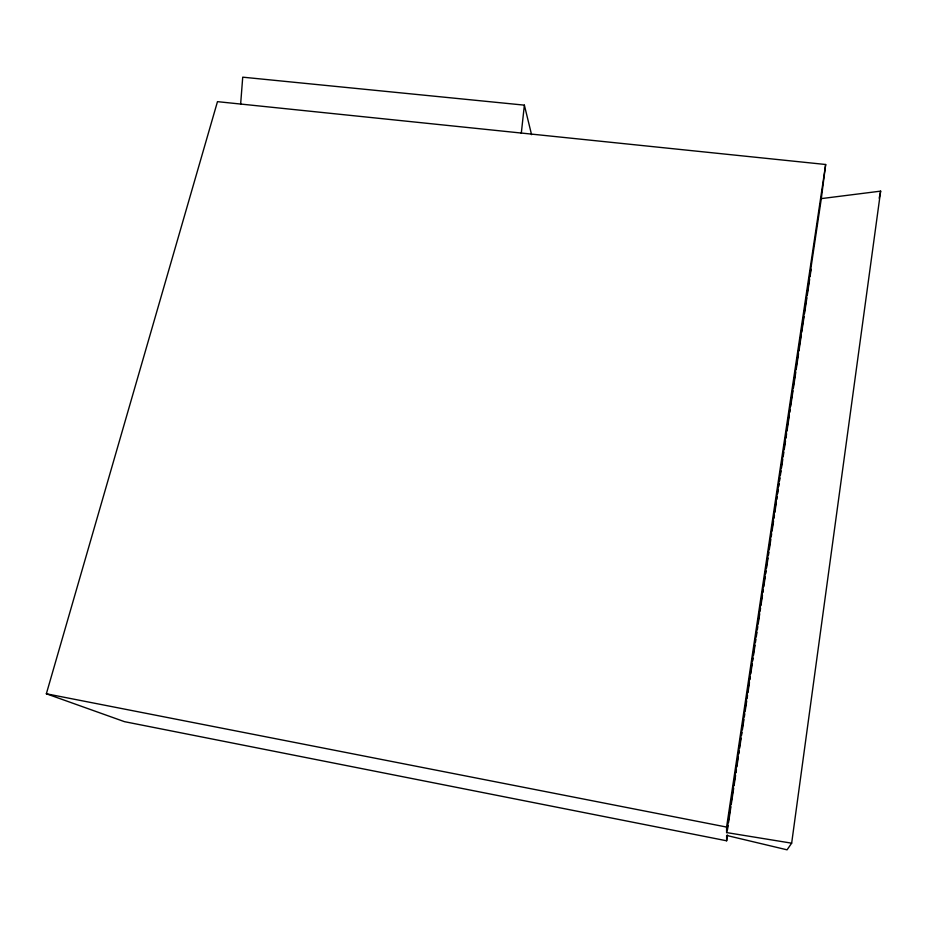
<?xml version="1.0" encoding="UTF-8"?>
<svg xmlns="http://www.w3.org/2000/svg" width="927" height="927" viewBox="0 0 927 927"><rect width="100%" height="100%" fill="white"/><g stroke="black" fill="none" stroke-linecap="round" stroke-linejoin="round"><path stroke-width="1.39" d="M240.626 104.264L242.723 77.173L524.369 105.145L531.565 134.67M521.287 133.361L524.369 105.145M821.31 198.61L880.65 191.136L791.658 843.176L726.617 832.585L821.31 198.61L825.667 164.496L217.474 101.657L46.35 693.778L124.45 721.658L726.652 840.789L727.498 835.065M726.617 832.585L726.594 827.069L825.667 164.496M727.486 829.723L728.124 825.436M728.552 822.573L730.893 806.849M731.322 803.987L733.674 788.263M734.103 785.412L735.598 775.401M736.015 772.539L736.444 769.677M736.872 766.826L738.367 756.814M738.796 753.952L739.225 751.09M739.642 748.24L741.136 738.228M741.565 735.366L741.994 732.515M742.423 729.653L743.918 719.642M744.346 716.78L744.775 713.929M745.192 711.067L746.687 701.055M747.116 698.193L747.544 695.343M747.973 692.481L749.468 682.469M749.897 679.618L750.314 676.756M750.743 673.894L752.237 663.883M752.666 661.032L753.095 658.17M753.524 655.308L755.018 645.296M755.435 642.446L755.864 639.584M756.293 636.722L756.93 632.434M757.359 629.572L757.788 626.722M758.216 623.859L759.711 613.848M760.14 610.986L760.557 608.135M760.986 605.273L762.481 595.261M762.909 592.399L763.338 589.549M763.767 586.687L765.262 576.675M765.679 573.825L766.108 570.962M766.536 568.1L768.031 558.089M768.46 555.238L768.889 552.376M769.317 549.514L770.801 539.502M771.229 536.652L771.658 533.79M772.087 530.928L773.582 520.916M774.01 518.066L774.439 515.203M774.856 512.341L776.351 502.341M776.78 499.479L777.208 496.617M777.637 493.755L778.274 489.468M778.703 486.605L779.132 483.755M779.561 480.893L779.978 478.031M780.407 475.169L781.055 470.881M781.473 468.019L782.759 459.444M783.188 456.582L783.825 452.295M784.254 449.444L785.528 440.858M785.957 438.007L786.594 433.709M787.023 430.858L789.375 415.122M789.804 412.272L790.233 409.41M790.65 406.547L793.002 390.823M793.431 387.961L795.772 372.237M796.2 369.375L798.553 353.65M798.981 350.788L801.322 335.064M801.751 332.214L804.103 316.478M804.52 313.627L806.872 297.891M807.301 295.041L809.653 279.305M810.071 276.455L811.137 269.305M879.19 198.216L880.65 191.136M791.658 843.176L787.069 849.827L726.629 835.447L726.652 840.789M46.35 693.778L726.594 827.069"/></g></svg>
